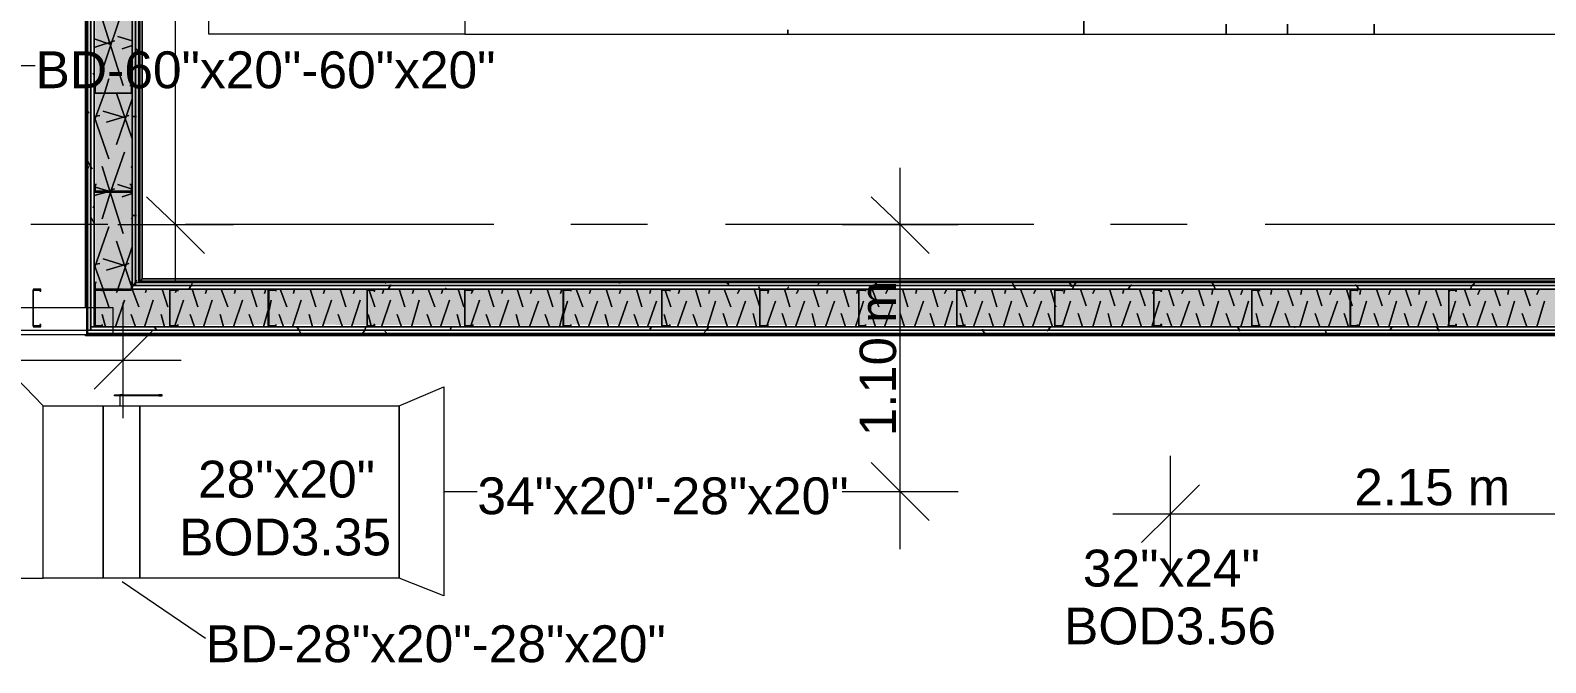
# Model space of a CAD drawing. Header units: metres. Extents: x -2 to 237, y -8 to 52.
# Drawn here: x 16.9 to 23.14, y 22.02 to 24.62 of the extents above; entities that cross this region are included whole.
import ezdxf

# ---------------------------------------------------------------- set-up
doc = ezdxf.new("R2010")
doc.units = ezdxf.units.M
doc.layers.add('HVAC - Ductos', color=5, linetype='Continuous', lineweight=0)
doc.layers.add('PDF2_Text', color=7, linetype='Continuous', lineweight=0)
doc.layers.add('PDF2_Geometry', color=7, linetype='Continuous', lineweight=0, true_color=0xaaaaaa)
doc.layers.add('PDF2_Solid Fills', color=7, linetype='Continuous', lineweight=0, true_color=0xffffff)
doc.styles.add('PDF Helvetica', font='')
doc.styles.get('PDF Helvetica').set_extended_font_data('Helvetica')

msp = doc.modelspace()

# ---------------------------------------------------------------- hatches: boundary and pattern name
at = {"layer": 'PDF2_Solid Fills', "lineweight": 0, "transparency": 33554559}
for points in [[(17.1357, 23.3916), (17.1495, 23.387), (17.1495, 33.5547), (17.1357, 33.5547), (17.1312, 33.541), (17.1312, 23.3916)], [(17.3146, 23.5613), (17.3192, 33.3009), (17.3192, 33.385), (17.1678, 33.385), (17.1678, 23.5567)], [(17.177, 28.4182), (17.1678, 28.4136), (17.1678, 23.5567), (17.3146, 23.5613), (17.3192, 33.3009), (17.3192, 33.385), (17.1678, 33.385), (17.1678, 32.876), (17.177, 32.876), (17.1678, 32.8714), (17.1678, 28.4182)], [(17.1678, 23.4054), (17.8788, 23.41), (17.8833, 23.41), (19.0941, 23.4054), (19.0941, 23.41), (19.0986, 23.41), (22.3365, 23.4054), (22.3365, 23.41), (22.3411, 23.41), (26.8448, 23.4054), (26.8448, 23.4787), (26.6293, 23.4787), (26.6293, 23.5567), (17.1678, 23.5567)], [(17.8833, 23.41), (26.8448, 23.4054), (26.8448, 23.5567), (17.1678, 23.5567), (17.1678, 23.4054), (17.8788, 23.41)]]:
    msp.add_hatch(color=256, dxfattribs=at).paths.add_polyline_path(points)
h = msp.add_hatch(color=256, dxfattribs=at)
h.paths.add_polyline_path([(17.3192, 30.404), (17.333, 30.404), (17.333, 33.3713), (17.3192, 33.3713)])
h.paths.add_polyline_path([(17.333, 30.2756), (17.3192, 30.2756), (17.3192, 23.5705), (17.333, 23.5705)])
h = msp.add_hatch(color=256, dxfattribs=at)
h.paths.add_polyline_path([(17.3467, 30.404), (17.3467, 33.353), (17.333, 33.353), (17.333, 30.404)])
h.paths.add_polyline_path([(17.3467, 23.5888), (17.3467, 30.2572), (17.333, 30.2572), (17.333, 23.5888)])
h = msp.add_hatch(color=256, dxfattribs=at)
h.paths.add_polyline_path([(16.9386, 23.5521), (16.9386, 23.5567), (16.911, 23.5567)])
h.paths.add_polyline_path([(16.9431, 23.4008), (16.9431, 23.4054), (16.911, 23.4054)])

# ---------------------------------------------------------------- linework, layer by layer
at = {"layer": 'HVAC - Ductos', "lineweight": 0}
for points in [[(18.3236, 28.409), (18.6905, 28.409), (18.6905, 27.799), (18.6905, 24.607), (17.6357, 24.607), (17.6357, 25.1069)], [(19.2225, 27.9137), (19.2225, 28.1017), (19.0298, 28.1017), (18.741, 28.1017), (18.741, 27.799), (19.0298, 27.799), (18.6905, 27.799), (18.6905, 24.607), (20.0205, 24.607), (20.0205, 24.6253), (20.0205, 24.607), (21.2404, 24.607), (21.2404, 24.7904), (21.2404, 24.607), (21.8275, 24.607), (21.8275, 24.6482), (21.8275, 24.607), (22.0797, 24.607), (22.0797, 24.6482), (22.0797, 24.607), (22.4375, 24.607), (22.4375, 24.6482), (22.4375, 24.607), (23.2034, 24.607)], [(17.498, 23.5842), (17.498, 26.4415)], [(16.8009, 24.4785), (16.9202, 24.4785)], [(20.4837, 22.4835), (20.4837, 24.0566)], [(17.3788, 23.9374), (17.498, 23.8227), (17.6173, 23.7034)], [(20.3645, 23.9374), (20.4837, 23.8227), (20.603, 23.7034)], [(17.2596, 23.8227), (17.498, 23.8227), (17.7365, 23.8227)], [(20.2452, 23.8227), (20.4837, 23.8227), (20.7222, 23.8227)], [(17.2825, 23.0247), (17.2825, 23.2632), (17.2825, 23.5017)], [(17.4017, 23.3824), (17.2825, 23.2632), (17.1633, 23.1439)], [(14.3106, 23.2632), (14.7967, 23.2632), (17.521, 23.2632)], [(21.5982, 22.3918), (21.5982, 22.6303), (21.5982, 22.8687)], [(20.3645, 22.8412), (20.4837, 22.722), (20.603, 22.6027)], [(21.7174, 22.7495), (21.5982, 22.6303), (21.4789, 22.511)], [(18.6033, 22.722), (18.741, 22.722)], [(20.2452, 22.722), (20.4837, 22.722), (20.7222, 22.722)], [(21.3597, 22.6303), (23.7537, 22.6303), (24.6389, 22.6303)], [(17.2779, 22.3505), (17.6219, 22.1166)]]:
    msp.add_lwpolyline(points, dxfattribs=at)
for points in [[(16.7964, 22.3643), (16.9523, 22.3643), (16.9523, 23.0752), (16.8009, 23.2311), (16.7964, 23.2311)], [(18.6033, 22.2909), (18.4199, 22.3643), (18.4199, 23.0752), (18.6033, 23.1531)], [(17.2, 22.3643), (16.9523, 22.3643), (16.9523, 23.0752), (17.2, 23.0752)], [(17.3513, 23.0752), (18.4199, 23.0752), (18.4199, 22.3643), (17.3513, 22.3643)]]:
    msp.add_lwpolyline(points, close=True, dxfattribs=at)
at = {"layer": 'PDF2_Geometry', "lineweight": 0}
for points in [[(15.1407, 33.463), (17.1312, 33.463), (17.1312, 33.353), (17.1312, 23.5888), (17.1312, 23.3686), (26.8449, 23.3686), (26.955, 23.3686), (26.955, 23.4925), (26.8449, 23.4925), (26.8449, 23.5888), (26.8449, 30.2435), (26.8449, 31.0231), (26.8449, 31.1149), (26.8449, 33.353), (26.8449, 33.5685), (17.1312, 33.5685), (15.1407, 33.5685)], [(26.955, 23.387), (26.955, 23.4787), (26.955, 23.3732), (26.955, 23.3686), (26.955, 23.3732), (26.8449, 23.3732), (26.8449, 23.387), (26.8449, 23.3732), (17.1357, 23.3732), (17.1312, 23.3732), (17.1312, 23.3686), (17.1357, 23.3686), (17.1357, 23.3732), (17.1357, 23.387), (17.1357, 23.5888), (17.1357, 33.353), (17.1357, 33.5547), (17.1357, 33.5685), (17.1312, 33.5685), (21.1121, 33.5685)], [(26.8449, 33.5547), (17.1495, 33.5547), (17.1495, 33.5364), (17.1495, 33.353), (17.1495, 23.5888), (17.1495, 23.4008), (17.1495, 23.387), (26.8449, 23.387), (26.8449, 23.4008), (26.8449, 23.5567), (26.6614, 23.5567), (26.8449, 23.5567), (26.8449, 23.5705), (17.3192, 23.5705), (17.3192, 23.5567), (26.6293, 23.5567), (26.6293, 23.4925), (26.6293, 23.4787), (26.6431, 23.4787), (26.6431, 23.5521)], [(26.8449, 33.5364), (17.1633, 33.5364), (17.1633, 33.385), (17.1633, 33.353), (17.1633, 23.5888), (17.1633, 23.5567), (17.1633, 23.4008), (26.8449, 23.4008), (26.8449, 23.4283), (26.8449, 23.4787), (26.8265, 23.4787), (26.8128, 23.4787), (26.8128, 23.5888), (26.8128, 23.7723), (26.8128, 24.1483), (26.8128, 24.5565), (26.8128, 24.9601), (26.8128, 27.4), (26.8128, 27.8036)], [(17.3192, 30.326), (17.3192, 30.2756), (17.3192, 23.5888), (17.3192, 23.5705), (17.3192, 23.5567), (26.6293, 23.5567), (17.3192, 23.5567), (17.3192, 33.385), (17.1633, 33.385), (17.1633, 23.5567), (17.1633, 23.4008), (26.8449, 23.4008)], [(20.8736, 33.353), (20.8736, 30.2435), (20.8736, 30.2389), (20.8781, 30.2343), (20.8827, 30.2343), (20.8827, 30.2297), (20.8827, 33.3438), (20.8827, 30.2343), (17.3605, 30.2343), (17.3605, 23.598), (26.6202, 23.598)], [(17.333, 30.2572), (17.333, 23.5888), (17.333, 23.5842), (17.333, 23.5705), (26.6293, 23.5705)], [(17.3467, 30.2435), (17.3467, 23.5888), (17.3467, 23.5842), (26.6293, 23.5842), (26.6293, 23.5888), (26.6293, 30.2435)], [(26.6293, 30.2435), (26.6293, 23.5888), (17.3513, 23.5888), (17.3513, 30.2435)], [(17.3513, 30.2435), (17.3513, 23.5888), (17.3513, 30.2435)], [(17.3513, 30.2435), (17.3513, 23.5888), (17.3513, 30.2389)], [(17.3513, 30.2389), (17.3513, 23.5888), (26.6247, 23.5888), (17.3513, 23.5888), (26.6293, 23.5888), (26.6431, 23.5888), (26.6293, 23.5888), (17.3513, 23.5888), (17.3559, 23.5934), (17.3605, 23.598), (17.3559, 23.5934), (17.3513, 23.5888), (17.3513, 30.2435), (17.3513, 23.5888), (17.3513, 30.2435)], [(17.3605, 23.598), (17.3605, 30.2343)], [(17.3605, 23.598), (17.3605, 30.2343)], [(26.6202, 23.598), (17.3605, 23.598), (17.3605, 30.2343)], [(17.2183, 23.8227), (16.9018, 23.8227)], [(18.8098, 23.8227), (17.5394, 23.8227)], [(19.4426, 23.8227), (19.1262, 23.8227)], [(21.0341, 23.8227), (19.7637, 23.8227)], [(21.667, 23.8227), (21.3505, 23.8227)], [(23.2584, 23.8227), (21.988, 23.8227)], [(17.1312, 23.5888), (17.1312, 23.387), (17.1357, 23.387)], [(17.3605, 23.598), (17.3559, 23.5934), (17.3513, 23.5888)], [(17.3605, 23.598), (17.3559, 23.5934), (17.3513, 23.5888)], [(26.6293, 23.5888), (17.3513, 23.5888), (26.6293, 23.5888)], [(26.6293, 23.5888), (17.3513, 23.5888), (26.6293, 23.5888)], [(17.3605, 23.598), (26.6156, 23.598)], [(17.3605, 23.598), (26.6156, 23.598)], [(4.4593, 23.3686), (12.7237, 23.3686), (14.2189, 23.3686), (15.1407, 23.3686), (17.2412, 23.3686), (17.2412, 23.4787), (17.1678, 23.4787)], [(17.1633, 23.4787), (16.911, 23.4787), (15.1407, 23.4787)], [(4.4593, 23.3732), (12.6917, 23.3732), (12.71, 23.3732), (12.7237, 23.3732), (12.7237, 23.3686), (14.2189, 23.3686), (15.1407, 23.3686), (15.1407, 23.3641), (14.2189, 23.3641), (12.7237, 23.3641), (10.7333, 23.3641), (10.7333, 23.3686), (12.7237, 23.3686), (12.7237, 23.3732), (14.2189, 23.3732), (15.1407, 23.3732), (15.1407, 23.387), (17.2412, 23.387)]]:
    msp.add_lwpolyline(points, dxfattribs=at)
for points in [[(17.1312, 33.5685), (17.1312, 23.3732), (17.1357, 23.3732), (17.1357, 33.5685)], [(17.1495, 23.387), (17.1495, 33.5547), (17.1357, 33.5547), (17.1357, 23.387)], [(17.1495, 33.5364), (17.1495, 23.4008), (17.1633, 23.4008), (17.1633, 33.5364)], [(17.1266, 33.463), (17.1266, 23.4787)], [(17.1312, 23.4787), (17.1312, 33.1695)], [(17.333, 30.2756), (17.3192, 30.2756), (17.3192, 23.5705), (17.333, 23.5705)], [(17.3467, 30.2572), (17.333, 30.2572), (17.333, 23.5842), (17.3467, 23.5842)], [(17.3467, 23.5888), (17.3513, 23.5888), (17.3513, 30.2435), (17.3467, 30.2435)], [(17.1633, 24.396), (17.1633, 24.3639), (17.1678, 24.3639), (17.3146, 24.3639), (17.3192, 24.3639), (17.3192, 24.396), (17.31, 24.396), (17.3146, 24.396), (17.3146, 24.3639), (17.1678, 24.3639), (17.1678, 24.396), (17.1724, 24.396)], [(17.1633, 23.9878), (17.1633, 23.9603), (17.1678, 23.9557), (17.3146, 23.9557), (17.3146, 23.9603), (17.3192, 23.9603), (17.3192, 23.9878), (17.31, 23.9878), (17.3146, 23.9878), (17.3146, 23.9603), (17.1678, 23.9603), (17.1678, 23.9878), (17.1724, 23.9878)], [(16.9431, 23.5567), (16.911, 23.5567), (16.911, 23.5521), (16.911, 23.4054), (16.911, 23.4008), (16.9431, 23.4008), (16.9431, 23.41), (16.9386, 23.41), (16.9386, 23.4054), (16.911, 23.4054), (16.911, 23.5521), (16.9386, 23.5521), (16.9386, 23.5475), (16.9431, 23.5475)], [(17.1633, 23.5842), (17.1633, 23.5567), (17.1633, 23.5521), (17.1678, 23.5521), (17.3146, 23.5521), (17.3192, 23.5567), (17.3192, 23.5842), (17.31, 23.5842), (17.3146, 23.5842), (17.3146, 23.5567), (17.3146, 23.5521), (17.1678, 23.5521), (17.1678, 23.5567), (17.1678, 23.5842), (17.1724, 23.5842)], [(17.1954, 23.5567), (17.1678, 23.5567), (17.1633, 23.5521), (17.1633, 23.4054), (17.1633, 23.4008), (17.1678, 23.4008), (17.1954, 23.4008), (17.1954, 23.41), (17.1954, 23.4054), (17.1678, 23.4054), (17.1678, 23.5521), (17.1954, 23.5521), (17.1954, 23.5475)], [(17.1678, 23.5567), (17.3146, 23.5567)], [(26.8449, 23.5705), (26.8449, 23.5842), (17.333, 23.5842), (17.333, 23.5705)], [(26.8449, 23.5888), (17.3467, 23.5888), (17.3467, 23.5842), (26.8449, 23.5842)], [(17.5072, 23.5567), (17.4751, 23.5567), (17.4751, 23.5521), (17.4751, 23.4054), (17.4751, 23.4008), (17.5072, 23.4008), (17.5072, 23.41), (17.5072, 23.4054), (17.4751, 23.4054), (17.4751, 23.5521), (17.5072, 23.5521), (17.5072, 23.5475)], [(17.9108, 23.5567), (17.8833, 23.5567), (17.8788, 23.5521), (17.8788, 23.4054), (17.8788, 23.4008), (17.8833, 23.4008), (17.9108, 23.4008), (17.9108, 23.41), (17.9108, 23.4054), (17.8833, 23.4054), (17.8833, 23.5521), (17.9108, 23.5521), (17.9108, 23.5475)], [(18.319, 23.5567), (18.2869, 23.5567), (18.2869, 23.5521), (18.2869, 23.4054), (18.2869, 23.4008), (18.319, 23.4008), (18.319, 23.41), (18.3144, 23.41), (18.3144, 23.4054), (18.2869, 23.4054), (18.2869, 23.5521), (18.3144, 23.5521), (18.3144, 23.5475), (18.319, 23.5475)], [(18.7226, 23.5567), (18.6951, 23.5567), (18.6905, 23.5521), (18.6905, 23.4054), (18.6905, 23.4008), (18.6951, 23.4008), (18.7226, 23.4008), (18.7226, 23.41), (18.7226, 23.4054), (18.6951, 23.4054), (18.6905, 23.4054), (18.6905, 23.5521), (18.6951, 23.5521), (18.7226, 23.5521), (18.7226, 23.5475)], [(19.1262, 23.5567), (19.0986, 23.5567), (19.0986, 23.5521), (19.0941, 23.5521), (19.0941, 23.4054), (19.0986, 23.4008), (19.1262, 23.4008), (19.1262, 23.41), (19.1262, 23.4054), (19.0986, 23.4054), (19.0986, 23.5521), (19.1262, 23.5521), (19.1262, 23.5475)], [(19.5344, 23.5567), (19.5023, 23.5567), (19.5023, 23.5521), (19.5023, 23.4054), (19.5023, 23.4008), (19.5344, 23.4008), (19.5344, 23.41), (19.5344, 23.4054), (19.5023, 23.4054), (19.5023, 23.5521), (19.5344, 23.5521), (19.5344, 23.5475)], [(19.938, 23.5567), (19.9105, 23.5567), (19.9059, 23.5521), (19.9059, 23.4054), (19.9059, 23.4008), (19.9105, 23.4008), (19.938, 23.4008), (19.938, 23.41), (19.938, 23.4054), (19.9105, 23.4054), (19.9059, 23.4054), (19.9059, 23.5521), (19.9105, 23.5521), (19.938, 23.5521), (19.938, 23.5475)], [(20.3416, 23.5567), (20.314, 23.5567), (20.314, 23.5521), (20.314, 23.4054), (20.314, 23.4008), (20.3416, 23.4008), (20.3416, 23.41), (20.3416, 23.4054), (20.314, 23.4054), (20.314, 23.5521), (20.3416, 23.5521), (20.3416, 23.5475)], [(20.7497, 23.5567), (20.7176, 23.5567), (20.7176, 23.5521), (20.7176, 23.4054), (20.7176, 23.4008), (20.7497, 23.4008), (20.7497, 23.41), (20.7497, 23.4054), (20.7176, 23.4054), (20.7176, 23.5521), (20.7497, 23.5521), (20.7497, 23.5475)], [(21.1533, 23.5567), (21.1258, 23.5567), (21.1212, 23.5521), (21.1212, 23.4054), (21.1212, 23.4008), (21.1258, 23.4008), (21.1533, 23.4008), (21.1533, 23.41), (21.1533, 23.4054), (21.1258, 23.4054), (21.1212, 23.4054), (21.1212, 23.5521), (21.1258, 23.5521), (21.1533, 23.5521), (21.1533, 23.5475)], [(21.5615, 23.5567), (21.5294, 23.5567), (21.5294, 23.5521), (21.5294, 23.4054), (21.5294, 23.4008), (21.5615, 23.4008), (21.5615, 23.41), (21.5569, 23.41), (21.5569, 23.4054), (21.5294, 23.4054), (21.5294, 23.5521), (21.5569, 23.5521), (21.5569, 23.5475), (21.5615, 23.5475)], [(21.9651, 23.5567), (21.933, 23.5567), (21.933, 23.5521), (21.933, 23.4054), (21.933, 23.4008), (21.9651, 23.4008), (21.9651, 23.41), (21.9651, 23.4054), (21.933, 23.4054), (21.933, 23.5521), (21.9651, 23.5521), (21.9651, 23.5475)], [(22.3687, 23.5567), (22.3411, 23.5567), (22.3365, 23.5521), (22.3365, 23.4054), (22.3365, 23.4008), (22.3411, 23.4008), (22.3687, 23.4008), (22.3687, 23.41), (22.3687, 23.4054), (22.3411, 23.4054), (22.3411, 23.5521), (22.3687, 23.5521), (22.3687, 23.5475)], [(22.7768, 23.5567), (22.7447, 23.5567), (22.7447, 23.5521), (22.7447, 23.4054), (22.7447, 23.4008), (22.7768, 23.4008), (22.7768, 23.41), (22.7722, 23.41), (22.7722, 23.4054), (22.7447, 23.4054), (22.7447, 23.5521), (22.7722, 23.5521), (22.7722, 23.5475), (22.7768, 23.5475)], [(26.8449, 23.3686), (26.8449, 23.3641), (17.1266, 23.3641), (17.1266, 23.3686), (17.1266, 23.3641), (17.1312, 23.3686)], [(27.7163, 23.3686), (27.7163, 23.3641), (26.8449, 23.3641), (17.1266, 23.3641), (17.1312, 23.3686), (26.8449, 23.3686)], [(17.1312, 23.3686), (26.8449, 23.3686), (26.8449, 23.3732), (17.1312, 23.3732)], [(26.8449, 23.3732), (26.8449, 23.387), (17.1357, 23.387), (17.1357, 23.3732)], [(26.8449, 23.387), (26.8449, 23.4008), (17.1495, 23.4008), (17.1495, 23.387)]]:
    msp.add_lwpolyline(points, close=True, dxfattribs=at)
at = {"layer": 'PDF2_Geometry', "color": 254, "lineweight": 0, "true_color": 0xd2d2d2}
for points in [[(17.2871, 24.7308), (17.1954, 24.4556)], [(17.1954, 24.6712), (17.2825, 24.396)], [(17.1633, 24.5886), (17.2274, 24.5657)], [(17.2458, 24.5794), (17.1633, 24.5519)], [(17.2596, 24.5978), (17.3192, 24.5794)], [(17.3192, 24.5611), (17.2779, 24.5473)], [(17.2229, 24.4235), (17.2046, 24.3639), (17.1633, 24.2492), (17.2046, 24.3639)], [(17.3192, 24.4602), (17.3146, 24.4556)], [(17.255, 24.3639), (17.3192, 24.1759)], [(17.2, 24.2905), (17.2917, 24.263)], [(17.3192, 24.341), (17.255, 24.1529)], [(17.1633, 24.2676), (17.2229, 24.0933), (17.1633, 24.2676), (17.1862, 24.2722)], [(17.1633, 24.263), (17.1678, 24.263)], [(17.3054, 24.2722), (17.2137, 24.2446)], [(17.2871, 24.1208), (17.232, 23.9603), (17.1954, 23.8457), (17.232, 23.9603)], [(17.1954, 24.0612), (17.2274, 23.9603), (17.2825, 23.786), (17.2274, 23.9603)], [(17.3146, 24.0612), (17.3192, 24.0566)], [(17.1633, 23.9786), (17.2229, 23.9603)], [(17.2596, 23.9878), (17.3146, 23.9694)], [(17.2137, 23.9557), (17.1633, 23.9419)], [(17.2458, 23.9694), (17.2183, 23.9603)], [(17.3192, 23.9511), (17.2779, 23.9374)], [(17.2229, 23.8135), (17.1633, 23.6393)], [(17.3192, 23.8502), (17.3146, 23.8457)], [(17.255, 23.7539), (17.3146, 23.5705)], [(17.3192, 23.731), (17.2596, 23.5567)], [(17.2, 23.6805), (17.2871, 23.653)], [(17.1633, 23.6576), (17.2, 23.5567), (17.1633, 23.6576), (17.1862, 23.6622)], [(17.1633, 23.653), (17.1678, 23.653)], [(17.3054, 23.6622), (17.2137, 23.6347)], [(17.2, 23.5521), (17.2229, 23.4833)], [(17.3192, 23.5567), (17.3467, 23.4833)], [(17.3788, 23.5567), (17.3742, 23.5429)], [(17.443, 23.5567), (17.466, 23.4833)], [(17.5026, 23.5521), (17.498, 23.5429)], [(17.5668, 23.5567), (17.5898, 23.4833)], [(17.6265, 23.5567), (17.6219, 23.5383)], [(17.6861, 23.5567), (17.7137, 23.4833)], [(17.7457, 23.5567), (17.7411, 23.5383)], [(17.8099, 23.5567), (17.8328, 23.4833)], [(17.8696, 23.5567), (17.865, 23.5383)], [(17.9291, 23.5567), (17.9567, 23.4833)], [(17.9888, 23.5567), (17.9842, 23.5383)], [(18.053, 23.5567), (18.0759, 23.4833)], [(18.1126, 23.5567), (18.108, 23.5383)], [(18.1768, 23.5567), (18.1997, 23.4833)], [(18.2365, 23.5567), (18.2319, 23.5383)], [(18.2961, 23.5521), (18.319, 23.4833)], [(18.3557, 23.5567), (18.3511, 23.5383)], [(18.4199, 23.5567), (18.4428, 23.4833)], [(18.4795, 23.5567), (18.4749, 23.5383)], [(18.5392, 23.5567), (18.5667, 23.4833)], [(18.5987, 23.5567), (18.5941, 23.5383)], [(18.663, 23.5567), (18.6859, 23.4833)], [(18.7226, 23.5567), (18.718, 23.5383)], [(18.7868, 23.5567), (18.8098, 23.4833)], [(18.8464, 23.5567), (18.8418, 23.5383)], [(18.9061, 23.5567), (18.9289, 23.4833)], [(18.9657, 23.5567), (18.9611, 23.5383)], [(19.0298, 23.5567), (19.0528, 23.4833)], [(19.0895, 23.5567), (19.0849, 23.5383)], [(19.1491, 23.5567), (19.1766, 23.4833)], [(19.2087, 23.5567), (19.2041, 23.5383)], [(19.2729, 23.5567), (19.2959, 23.4833)], [(19.3326, 23.5567), (19.328, 23.5383)], [(19.3968, 23.5567), (19.4197, 23.4833)], [(19.4564, 23.5567), (19.4518, 23.5383)], [(19.516, 23.5521), (19.5389, 23.4833)], [(19.5756, 23.5567), (19.5711, 23.5383)], [(19.6399, 23.5567), (19.6628, 23.4833)], [(19.6994, 23.5567), (19.6949, 23.5383)], [(19.7591, 23.5567), (19.7866, 23.4833)], [(19.8233, 23.5567), (19.8141, 23.5383)], [(19.8829, 23.5567), (19.9059, 23.4833)], [(19.9425, 23.5567), (19.938, 23.5383)], [(20.0068, 23.5567), (20.0297, 23.4833)], [(20.0664, 23.5567), (20.0572, 23.5383)], [(20.1259, 23.5567), (20.1489, 23.4833)], [(20.1856, 23.5567), (20.1811, 23.5383)], [(20.2498, 23.5567), (20.2728, 23.4833)], [(20.3094, 23.5567), (20.3048, 23.5383)], [(20.369, 23.5567), (20.3966, 23.4833)], [(20.4333, 23.5567), (20.4241, 23.5383)], [(20.4929, 23.5567), (20.5159, 23.4833)], [(20.5525, 23.5567), (20.5479, 23.5383)], [(20.6167, 23.5567), (20.6396, 23.4833)], [(20.6763, 23.5567), (20.6672, 23.5383)], [(20.736, 23.5521), (20.7589, 23.4833)], [(20.7956, 23.5567), (20.791, 23.5383)], [(20.8598, 23.5567), (20.8827, 23.4833)], [(20.9194, 23.5567), (20.9148, 23.5383)], [(20.979, 23.5567), (21.0066, 23.4833)], [(21.0432, 23.5567), (21.0341, 23.5383)], [(21.1029, 23.5567), (21.1212, 23.4971)], [(21.1625, 23.5567), (21.1579, 23.5383)], [(21.2267, 23.5567), (21.2496, 23.4879)], [(21.2863, 23.5567), (21.2772, 23.5383)], [(21.3459, 23.5567), (21.3689, 23.4879)], [(21.4055, 23.5567), (21.4009, 23.5383)], [(21.4698, 23.5567), (21.4927, 23.4879)], [(21.5294, 23.5521), (21.5248, 23.5383)], [(21.589, 23.5567), (21.612, 23.4879)], [(21.6532, 23.5567), (21.644, 23.5383)], [(21.7129, 23.5567), (21.7358, 23.4879)], [(21.7725, 23.5567), (21.7679, 23.5338)], [(21.8367, 23.5567), (21.8596, 23.4879)], [(21.8963, 23.5567), (21.8871, 23.5338)], [(21.9559, 23.5521), (21.9788, 23.4879)], [(22.0155, 23.5567), (22.011, 23.5338)], [(22.0797, 23.5567), (22.1027, 23.4879)], [(22.1394, 23.5567), (22.1348, 23.5338)], [(22.199, 23.5567), (22.2219, 23.4879)], [(22.2632, 23.5567), (22.254, 23.5338)], [(22.3228, 23.5567), (22.3365, 23.5109)], [(22.3825, 23.5567), (22.3779, 23.5338)], [(22.4466, 23.5567), (22.4696, 23.4879)], [(22.5062, 23.5567), (22.4971, 23.5338)], [(22.5659, 23.5567), (22.5888, 23.4879)], [(22.6255, 23.5567), (22.6209, 23.5338)], [(22.6897, 23.5567), (22.7127, 23.4879)], [(22.7493, 23.5521), (22.7447, 23.5429)], [(22.809, 23.5567), (22.8319, 23.4879)], [(22.8732, 23.5567), (22.864, 23.5338)], [(22.9328, 23.5567), (22.9557, 23.4879)], [(22.9924, 23.5567), (22.9878, 23.5338)], [(23.0566, 23.5567), (23.0795, 23.4879)], [(23.1162, 23.5567), (23.1071, 23.5338)], [(17.2871, 23.5109), (17.2504, 23.4008)], [(17.4063, 23.5109), (17.3697, 23.4008)], [(17.5302, 23.5109), (17.4934, 23.4008)], [(17.6494, 23.5109), (17.6127, 23.4008)], [(17.7732, 23.5109), (17.7365, 23.4008)], [(17.8925, 23.5109), (17.8833, 23.4695)], [(18.0163, 23.5109), (17.9796, 23.4008)], [(18.1402, 23.5109), (18.1034, 23.4008)], [(18.2594, 23.5109), (18.2227, 23.4008)], [(18.3832, 23.5109), (18.3465, 23.4008)], [(18.5024, 23.5109), (18.4704, 23.4008)], [(18.6263, 23.5109), (18.5896, 23.4008)], [(18.7501, 23.5109), (18.7134, 23.4008)], [(18.8693, 23.5109), (18.8327, 23.4008)], [(18.9932, 23.5063), (18.9565, 23.4008)], [(19.1124, 23.5063), (19.0986, 23.4558)], [(19.2363, 23.5063), (19.1995, 23.4008)], [(19.3601, 23.5063), (19.3234, 23.4008)], [(19.4793, 23.5063), (19.4426, 23.4008)], [(19.6031, 23.5063), (19.5665, 23.4008)], [(19.7224, 23.5063), (19.6903, 23.4008)], [(19.8462, 23.5063), (19.8096, 23.4008)], [(19.97, 23.5063), (19.9334, 23.4008)], [(20.0893, 23.5063), (20.0526, 23.4008)], [(20.2131, 23.5063), (20.1765, 23.4008)], [(20.3324, 23.5063), (20.314, 23.4466)], [(20.4562, 23.5063), (20.4195, 23.4008)], [(20.58, 23.5063), (20.5433, 23.4008)], [(20.6993, 23.5063), (20.6672, 23.4008)], [(20.8231, 23.5063), (20.7864, 23.4008)], [(20.9424, 23.5063), (20.9103, 23.4008)], [(21.0662, 23.5063), (21.0295, 23.4008)], [(21.1212, 23.4925), (21.1258, 23.4833)], [(21.1855, 23.5063), (21.1533, 23.4054)], [(21.3092, 23.5063), (21.2772, 23.4008)], [(21.4331, 23.5063), (21.3964, 23.4008)], [(21.5523, 23.5063), (21.5294, 23.4329)], [(21.6761, 23.5063), (21.6395, 23.4008)], [(21.7954, 23.5063), (21.7633, 23.4008)], [(21.9192, 23.5063), (21.8871, 23.4008)], [(22.0431, 23.5063), (22.0064, 23.4008)], [(22.1623, 23.5063), (22.1302, 23.4008)], [(22.2862, 23.5063), (22.2494, 23.4008)], [(22.3411, 23.5063), (22.3457, 23.4879)], [(22.4054, 23.5063), (22.3733, 23.4008)], [(22.5292, 23.5063), (22.4971, 23.4008)], [(22.653, 23.5063), (22.6163, 23.4008)], [(22.7447, 23.5383), (22.7447, 23.5338)], [(22.7722, 23.5063), (22.7447, 23.4191)], [(22.8961, 23.5063), (22.8594, 23.4008)], [(23.0153, 23.5063), (22.9833, 23.4008)], [(23.1392, 23.5063), (23.1071, 23.4008)], [(17.1954, 23.4512), (17.2091, 23.4008)], [(17.3146, 23.4512), (17.333, 23.4008)], [(17.4385, 23.4512), (17.4522, 23.4008)], [(17.5577, 23.4512), (17.576, 23.4008)], [(17.6815, 23.4512), (17.6953, 23.4008)], [(17.8008, 23.4512), (17.8191, 23.4008)], [(17.8788, 23.465), (17.8604, 23.4008)], [(17.9245, 23.4512), (17.9429, 23.4008)], [(18.0484, 23.4512), (18.0622, 23.4008)], [(18.1676, 23.4512), (18.186, 23.4008)], [(18.2915, 23.4512), (18.3053, 23.4008)], [(18.4107, 23.4512), (18.4291, 23.4008)], [(18.5346, 23.4512), (18.5529, 23.4008)], [(18.6584, 23.4512), (18.6721, 23.4008)], [(18.7776, 23.4512), (18.796, 23.4008)], [(18.9015, 23.4512), (18.9152, 23.4008)], [(19.0207, 23.4512), (19.039, 23.4008)], [(19.0941, 23.4558), (19.0803, 23.4008)], [(19.1445, 23.4512), (19.1629, 23.4008)], [(19.2683, 23.4512), (19.2821, 23.4008)], [(19.3876, 23.4512), (19.406, 23.4008)], [(19.5114, 23.4512), (19.5252, 23.4008)], [(19.6307, 23.4512), (19.649, 23.4008)], [(19.7545, 23.4558), (19.7728, 23.4008)], [(19.8783, 23.4558), (19.8921, 23.4008)], [(19.9976, 23.4558), (20.0159, 23.4008)], [(20.1214, 23.4558), (20.1351, 23.4008)], [(20.2407, 23.4558), (20.259, 23.4008)], [(20.314, 23.442), (20.3002, 23.4008)], [(20.3645, 23.4558), (20.3828, 23.4008)], [(20.4837, 23.4558), (20.5021, 23.4008)], [(20.6076, 23.4558), (20.6259, 23.4008)], [(20.7314, 23.4558), (20.7451, 23.4054)], [(20.8506, 23.4558), (20.869, 23.4008)], [(20.9744, 23.4558), (20.9928, 23.4008)], [(21.0937, 23.4558), (21.1121, 23.4008)], [(21.2175, 23.4558), (21.2358, 23.4008)], [(21.3414, 23.4558), (21.3551, 23.4008)], [(21.4606, 23.4558), (21.4789, 23.4008)], [(21.5294, 23.4283), (21.5202, 23.4008)], [(21.5844, 23.4558), (21.6028, 23.4008)], [(21.7037, 23.4558), (21.722, 23.4008)], [(21.8275, 23.4558), (21.8458, 23.4008)], [(21.9513, 23.4558), (21.9651, 23.4008)], [(22.0705, 23.4558), (22.0889, 23.4008)], [(22.1944, 23.4558), (22.2128, 23.4008)], [(22.3136, 23.4558), (22.3319, 23.4008)], [(22.4375, 23.4558), (22.4558, 23.4008)], [(22.5613, 23.4558), (22.5796, 23.4008)], [(22.6805, 23.4558), (22.6989, 23.4008)], [(22.8044, 23.4558), (22.8227, 23.4008)], [(22.9236, 23.4558), (22.942, 23.4008)], [(23.0474, 23.4558), (23.0658, 23.4008)], [(22.7447, 23.4146), (22.7402, 23.4008)]]:
    msp.add_lwpolyline(points, close=True, dxfattribs=at)
at = {"layer": 'PDF2_Geometry', "color": 254, "lineweight": 0, "true_color": 0xeaeaea}
for points in [[(17.3375, 24.5473), (17.3467, 24.529)], [(17.1587, 24.4465), (17.1633, 24.4373)], [(17.1357, 24.2905), (17.1403, 24.2813)], [(17.333, 24.2676), (17.3192, 24.2676), (17.333, 24.2676), (17.3375, 24.2676)], [(17.1495, 24.0612), (17.1541, 24.052), (17.1495, 24.0612), (17.1357, 24.0842)], [(17.1357, 24.052), (17.1403, 24.0612)], [(17.1495, 23.8548), (17.1633, 23.8273)], [(17.1587, 23.8915), (17.1633, 23.9007)], [(17.333, 23.8594), (17.3192, 23.8594), (17.333, 23.8594), (17.3375, 23.8594)], [(17.3192, 23.5613), (17.3238, 23.5705), (17.333, 23.5842), (17.3375, 23.5934), (17.333, 23.5842), (17.3238, 23.5705)], [(17.5531, 23.5567), (17.5623, 23.5705), (17.5668, 23.5796), (17.5623, 23.5705)], [(18.3603, 23.5842), (18.3649, 23.5796)], [(18.374, 23.5567), (18.3832, 23.5705), (18.3832, 23.575), (18.3832, 23.5705)], [(18.6079, 23.5567), (18.6125, 23.5613)], [(19.328, 23.5796), (19.328, 23.5842)], [(19.7683, 23.5842), (19.7774, 23.575)], [(19.9013, 23.5659), (19.9059, 23.5567)], [(20.0159, 23.5567), (20.0251, 23.5659)], [(20.1443, 23.575), (20.1535, 23.5842)], [(20.3736, 23.5613), (20.3782, 23.5705), (20.3874, 23.5842), (20.3782, 23.5705)], [(20.9515, 23.5705), (20.9607, 23.5567), (20.9515, 23.5705), (20.947, 23.5842)], [(21.19, 23.5705), (21.19, 23.5659), (21.19, 23.5705), (21.1809, 23.5842)], [(21.1946, 23.5567), (21.1992, 23.5705), (21.2084, 23.5842), (21.1992, 23.5705)], [(21.4239, 23.5567), (21.4331, 23.5705), (21.4377, 23.575), (21.4331, 23.5705)], [(21.777, 23.5705), (21.7816, 23.5567), (21.777, 23.5705), (21.7679, 23.5842)], [(22.3641, 23.5705), (22.3733, 23.5567), (22.3641, 23.5705), (22.3595, 23.575)], [(22.8319, 23.5567), (22.841, 23.5705), (22.8502, 23.5796), (22.841, 23.5705)], [(17.4109, 23.4008), (17.4201, 23.387)], [(17.9979, 23.4008), (18.0071, 23.387), (18.0117, 23.3778), (18.0071, 23.387)], [(18.2777, 23.387), (18.2823, 23.4008), (18.2777, 23.387), (18.2685, 23.3732)], [(18.3603, 23.3824), (18.3694, 23.3732)], [(18.6309, 23.3916), (18.6355, 23.4008)], [(19.4518, 23.3916), (19.461, 23.4008)], [(19.6857, 23.387), (19.6949, 23.4008), (19.6857, 23.387), (19.6766, 23.3778)], [(20.8231, 23.3916), (20.8231, 23.387), (20.8323, 23.3732), (20.8231, 23.387)], [(20.9653, 23.3732), (20.9698, 23.3732)], [(21.0937, 23.387), (21.1029, 23.4008), (21.0937, 23.387), (21.0891, 23.3824)], [(21.8734, 23.4008), (21.8826, 23.387), (21.8826, 23.3824), (21.8826, 23.387)], [(22.1073, 23.4008), (22.1119, 23.3962)], [(22.2357, 23.387), (22.2402, 23.3732)], [(22.5016, 23.387), (22.5108, 23.4008)], [(22.6943, 23.4008), (22.7035, 23.387), (22.7035, 23.3824), (22.7035, 23.387)]]:
    msp.add_lwpolyline(points, close=True, dxfattribs=at)
at = {"layer": 'PDF2_Geometry', "color": 254, "lineweight": 0, "true_color": 0xd2d2d2}
for points in [[(17.31, 23.9878), (17.3146, 23.9878)], [(17.1633, 23.9649), (17.1678, 23.9649)], [(17.2825, 23.9557), (17.2825, 23.9603)], [(17.255, 23.5521), (17.2596, 23.5521), (17.255, 23.5429), (17.2596, 23.5521)], [(17.8788, 23.5521), (17.8833, 23.5521), (17.8833, 23.5567)], [(22.3365, 23.4787), (22.3411, 23.4787)], [(22.7447, 23.5017), (22.7447, 23.5063)], [(17.1633, 23.4604), (17.1678, 23.4604)], [(18.2869, 23.4512), (18.2869, 23.4558)], [(20.314, 23.465), (20.314, 23.4695)], [(19.117, 23.4008), (19.1216, 23.4054)], [(21.1304, 23.4008), (21.135, 23.4054)], [(22.7631, 23.4008), (22.7631, 23.4054)]]:
    msp.add_lwpolyline(points, dxfattribs=at)
at = {"layer": 'PDF2_Geometry', "color": 1, "lineweight": 0}
for points in [[(17.4293, 23.1164), (17.4339, 23.1164), (17.4385, 23.1164), (17.443, 23.1164), (17.4385, 23.1164), (17.4339, 23.1164), (17.4293, 23.1164), (17.2779, 23.1164), (17.2458, 23.1164), (17.2458, 23.121), (17.2779, 23.121), (17.2779, 23.1164), (17.2733, 23.1164), (17.2687, 23.1164), (17.2687, 23.0752)], [(17.2779, 23.121), (17.4293, 23.121), (17.4339, 23.121), (17.4385, 23.121), (17.443, 23.121), (17.4385, 23.121), (17.4339, 23.121), (17.4293, 23.121)], [(17.2825, 23.0752), (17.2825, 23.1164)], [(17.443, 23.1164), (17.443, 23.121)]]:
    msp.add_lwpolyline(points, dxfattribs=at)
for points in [[(17.2779, 23.121), (17.2733, 23.121), (17.2687, 23.121), (17.2733, 23.121)], [(17.2, 23.0752), (17.3513, 23.0752), (17.3513, 22.3643), (17.2, 22.3643)]]:
    msp.add_lwpolyline(points, close=True, dxfattribs=at)

# ---------------------------------------------------------------- texts
at = {"layer": 'PDF2_Text', "lineweight": 0, "attachment_point": 4, "style": 'PDF Helvetica'}
for s, insert, char_height in [('BD-60"x20"-60"x20"', (16.9209, 24.4595), 0.15205), ('28"x20"', (17.5905, 22.7717), 0.15205), ('2.15 m', (22.3558, 22.7389), 0.15017), ('34"x20"-28"x20"', (18.7417, 22.7029), 0.15205), ('BOD3.35', (17.5126, 22.5332), 0.15205), ('32"x24"', (21.2367, 22.4048), 0.15205), ('BOD3.56', (21.1587, 22.1663), 0.15205), ('BD-28"x20"-28"x20"', (17.6226, 22.0929), 0.15205)]:
    msp.add_mtext(s, dxfattribs=dict(at, insert=insert, char_height=char_height))
at = {"layer": 'PDF2_Text', "lineweight": 0, "insert": (20.3931, 22.9502), "char_height": 0.15017, "attachment_point": 4, "rotation": 90, "style": 'PDF Helvetica'}
msp.add_mtext('1.10 m', dxfattribs=at)

doc.saveas('drawing.dxf')
